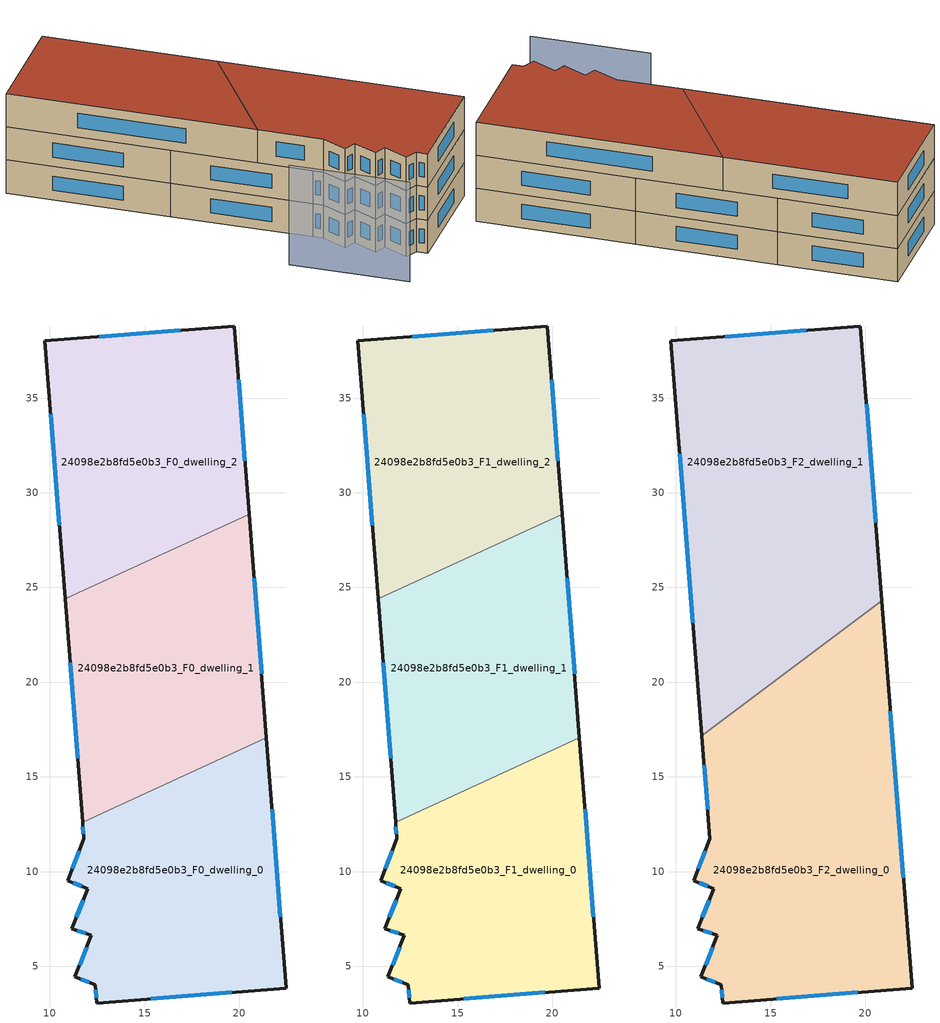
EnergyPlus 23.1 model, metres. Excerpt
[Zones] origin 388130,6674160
24098e2b8fd5e0b3_F0_dwelling_0
 floor ground (EU_floor_Construction): 21.44,17.08 22.47,3.84 12.47,3.06 12.39,4.03 11.33,4.43 12.19,6.63 11.16,6.99 12,9.1 10.94,9.52 11.79,11.73 11.72,12.62 z0
 wall outside (EU_wall_Construction): 11.72,12.62 11.79,11.73 10.94,9.52 12,9.1 11.16,6.99 12.19,6.63 11.33,4.43 12.39,4.03 12.47,3.06 22.47,3.84 21.44,17.08 z0:3
 wall to 24098e2b8fd5e0b3_F0_dwelling_1 (EU_wall_Construction): 21.44,17.08 11.72,12.62 z0:3
 window (EU_Window_Construction): 11.46,6.88 11.9,6.73 / 11.76,8.5 11.4,7.59 / 11.24,9.4 11.7,9.22 / 11.55,11.1 11.19,10.15 / 11.74,12.36 11.77,11.98 / 22.18,7.62 21.73,13.29 / 15.33,3.28 19.61,3.62 / 12.41,3.75 12.45,3.34 / 11.63,4.32 12.09,4.14 / 11.94,6 11.57,5.06 z0.86:2.14
24098e2b8fd5e0b3_F0_dwelling_1
 floor ground (EU_floor_Construction): 20.52,28.86 21.44,17.08 11.72,12.62 10.8,24.4 z0
 wall outside (EU_wall_Construction): 10.8,24.4 11.72,12.62 / 21.44,17.08 20.52,28.86 z0:3
 wall to 24098e2b8fd5e0b3_F0_dwelling_2 (EU_wall_Construction): 20.52,28.86 10.8,24.4 z0:3
 window (EU_Window_Construction): 11.07,21.03 11.46,15.98 / 21.18,20.44 20.78,25.49 z0.86:2.14
24098e2b8fd5e0b3_F0_dwelling_2
 floor ground (EU_floor_Construction): 19.74,38.81 20.52,28.86 10.8,24.4 9.74,38.03 z0
 wall outside (EU_wall_Construction): 20.52,28.86 19.74,38.81 9.74,38.03 10.8,24.4 z0:3
 window (EU_Window_Construction): 10.04,34.13 10.5,28.3 / 16.89,38.59 12.6,38.25 / 20.3,31.7 19.96,35.97 z0.86:2.14
24098e2b8fd5e0b3_F1_dwelling_0
 floor to 24098e2b8fd5e0b3_F0_dwelling_0 (EU_floor_Construction): 21.44,17.08 22.47,3.84 12.47,3.06 12.39,4.03 11.33,4.43 12.19,6.63 11.16,6.99 12,9.1 10.94,9.52 11.79,11.73 11.72,12.62 z3
 wall outside (EU_wall_Construction): 11.72,12.62 11.79,11.73 10.94,9.52 12,9.1 11.16,6.99 12.19,6.63 11.33,4.43 12.39,4.03 12.47,3.06 22.47,3.84 21.44,17.08 z3:6
 wall to 24098e2b8fd5e0b3_F1_dwelling_1 (EU_wall_Construction): 21.44,17.08 11.72,12.62 z3:6
 window (EU_Window_Construction): 11.46,6.88 11.9,6.73 / 11.76,8.5 11.4,7.59 / 11.24,9.4 11.7,9.22 / 11.55,11.1 11.19,10.15 / 11.74,12.36 11.77,11.98 / 22.18,7.62 21.73,13.29 / 15.33,3.28 19.61,3.62 / 12.41,3.75 12.45,3.34 / 11.63,4.32 12.09,4.14 / 11.94,6 11.57,5.06 z3.86:5.14
24098e2b8fd5e0b3_F1_dwelling_1
 floor to 24098e2b8fd5e0b3_F0_dwelling_1 (EU_floor_Construction): 20.52,28.86 21.44,17.08 11.72,12.62 10.8,24.4 z3
 wall outside (EU_wall_Construction): 10.8,24.4 11.72,12.62 / 21.44,17.08 20.52,28.86 z3:6
 wall to 24098e2b8fd5e0b3_F1_dwelling_2 (EU_wall_Construction): 20.52,28.86 10.8,24.4 z3:6
 window (EU_Window_Construction): 11.07,21.03 11.46,15.98 / 21.18,20.44 20.78,25.49 z3.86:5.14
24098e2b8fd5e0b3_F1_dwelling_2
 floor to 24098e2b8fd5e0b3_F0_dwelling_2 (EU_floor_Construction): 19.74,38.81 20.52,28.86 10.8,24.4 9.74,38.03 z3
 wall outside (EU_wall_Construction): 20.52,28.86 19.74,38.81 9.74,38.03 10.8,24.4 z3:6
 window (EU_Window_Construction): 10.04,34.13 10.5,28.3 / 16.89,38.59 12.6,38.25 / 20.3,31.7 19.96,35.97 z3.86:5.14
24098e2b8fd5e0b3_F2_dwelling_0
 floor to 24098e2b8fd5e0b3_F1_dwelling_0 (EU_floor_Construction): 21.44,17.07 22.47,3.84 12.47,3.06 12.39,4.03 11.33,4.43 12.19,6.63 11.16,6.99 12,9.1 10.94,9.52 11.79,11.73 11.72,12.62 z6
 floor to 24098e2b8fd5e0b3_F1_dwelling_1 (EU_floor_Construction): 20.87,24.3 21.44,17.07 11.72,12.62 11.37,17.18 z6
 wall outside (EU_wall_Construction): 11.37,17.17 11.79,11.73 10.94,9.52 12,9.1 11.16,6.99 12.19,6.63 11.33,4.43 12.39,4.03 12.47,3.06 22.47,3.84 20.87,24.3 z6:9
 wall to 24098e2b8fd5e0b3_F2_dwelling_1 (EU_wall_Construction): 20.87,24.3 11.37,17.17 z6:9
 window (EU_Window_Construction): 11.46,6.88 11.9,6.73 / 11.76,8.5 11.4,7.59 / 11.24,9.4 11.7,9.22 / 11.55,11.1 11.19,10.15 / 11.49,15.62 11.67,13.29 / 22.01,9.68 21.33,18.46 / 15.33,3.28 19.61,3.62 / 12.41,3.75 12.45,3.34 / 11.63,4.32 12.09,4.14 / 11.94,6 11.57,5.06 z6.86:8.14
 roof outside (EU_roof_Construction): 22.47,3.84 20.87,24.3 11.37,17.17 11.79,11.73 10.94,9.52 12,9.1 11.16,6.99 12.19,6.63 11.33,4.43 12.39,4.03 12.47,3.06 z9
24098e2b8fd5e0b3_F2_dwelling_1
 floor to 24098e2b8fd5e0b3_F1_dwelling_2 (EU_floor_Construction): 19.74,38.81 20.52,28.86 10.8,24.4 9.74,38.03 z6
 floor to 24098e2b8fd5e0b3_F1_dwelling_1 (EU_floor_Construction): 20.52,28.86 20.87,24.3 11.37,17.18 10.8,24.4 z6
 wall outside (EU_wall_Construction): 20.87,24.3 19.74,38.81 9.74,38.03 11.37,17.17 z6:9
 window (EU_Window_Construction): 10.21,32.07 10.9,23.13 / 16.89,38.59 12.6,38.25 / 20.55,28.45 20.07,34.66 z6.86:8.14
 roof outside (EU_roof_Construction): 20.87,24.3 19.74,38.81 9.74,38.03 11.37,17.17 z9
shading: 6.74,12.67 7.52,2.67 z0:9
[Building]
EU S2 Campaign: North Axis=0; Terrain=City; Solar Distribution=FullExterior
[Site:Location]
Helsinki-Vantaa.AP: Latitude=60.317; Longitude=24.963; Time Zone=2; Elevation=54.6
[SizingPeriod:WeatherFileDays]
AnnualSizingPeriod: Begin Month=1; Begin Day of Month=1; End Month=12; End Day of Month=31; Day of Week for Start Day=Monday; Use Weather File Daylight Saving Period=No; Use Weather File Rain and Snow Indicators=No
[MATERIAL]
EU_InternalMass_Material: Roughness=MediumRough; Thickness=0.1; Conductivity=1; Density=1800; Specific Heat=900; Thermal Absorptance=0.9; Solar Absorptance=0.7; Visible Absorptance=0.7
[MATERIAL:NOMASS] Roughness=MediumRough; Thermal Absorptance=0.9; Solar Absorptance=0.7; Visible Absorptance=0.7
Name | Thermal Resistance
EU_wall_NoMass | 5.91765
EU_roof_NoMass | 11.1778
EU_floor_NoMass | 6.2875
[WINDOWMATERIAL:SIMPLEGLAZINGSYSTEM]
EU_Window_SimpleGlazing: UFactor=0.994035; Solar Heat Gain Coefficient=0.7; Visible Transmittance=0.7
[CONSTRUCTION]
EU_wall_Construction: EU_wall_NoMass
EU_roof_Construction: EU_roof_NoMass
EU_floor_Construction: EU_floor_NoMass
EU_Window_Construction: EU_Window_SimpleGlazing
EU_InternalMass_Construction: EU_InternalMass_Material
[ZONE] Type=1; Multiplier=1; Ceiling Height=autocalculate; Floor Area=autocalculate; Part of Total Floor Area=Yes
Name | Volume
24098e2b8fd5e0b3_F0_dwelling_0; 24098e2b8fd5e0b3_F1_dwelling_0 | 355.816
24098e2b8fd5e0b3_F2_dwelling_0 | 533.728
24098e2b8fd5e0b3_F0_dwelling_1; 24098e2b8fd5e0b3_F1_dwelling_1 | 355.812
24098e2b8fd5e0b3_F2_dwelling_1 | 533.714
24098e2b8fd5e0b3_F0_dwelling_2; 24098e2b8fd5e0b3_F1_dwelling_2 | 355.818
[INTERNALMASS] Construction=EU_InternalMass_Construction
Name | Zone or ZoneList | Surface Area
24098e2b8fd5e0b3_F0_dwelling_0_EU_InternalMass | 24098e2b8fd5e0b3_F0_dwelling_0 | 118.605
24098e2b8fd5e0b3_F0_dwelling_1_EU_InternalMass | 24098e2b8fd5e0b3_F0_dwelling_1 | 118.604
24098e2b8fd5e0b3_F0_dwelling_2_EU_InternalMass | 24098e2b8fd5e0b3_F0_dwelling_2 | 118.606
24098e2b8fd5e0b3_F1_dwelling_0_EU_InternalMass | 24098e2b8fd5e0b3_F1_dwelling_0 | 118.605
24098e2b8fd5e0b3_F1_dwelling_1_EU_InternalMass | 24098e2b8fd5e0b3_F1_dwelling_1 | 118.604
24098e2b8fd5e0b3_F1_dwelling_2_EU_InternalMass | 24098e2b8fd5e0b3_F1_dwelling_2 | 118.606
24098e2b8fd5e0b3_F2_dwelling_0_EU_InternalMass | 24098e2b8fd5e0b3_F2_dwelling_0 | 177.909
24098e2b8fd5e0b3_F2_dwelling_1_EU_InternalMass | 24098e2b8fd5e0b3_F2_dwelling_1 | 177.905
[OTHEREQUIPMENT] Fuel Type=Electricity; Design Level Calculation Method=Watts/Area; Power per Zone Floor Area=1; Fraction Latent=0; Fraction Radiant=0; Fraction Lost=0; Carbon Dioxide Generation Rate=0; EndUse Subcategory=EU_Step8_InternalGains
Name | Zone or ZoneList or Space or SpaceList | Schedule
EU_Step8_InternalGain_24098e2b8fd5e0b3_F0_dwelling_0_f000 | 24098e2b8fd5e0b3_F0_dwelling_0 | EU_Step8_GainSchedule_24098e2b8fd5e0b3_F0_dwelling_0_f000
EU_Step8_InternalGain_24098e2b8fd5e0b3_F0_dwelling_1_f000 | 24098e2b8fd5e0b3_F0_dwelling_1 | EU_Step8_GainSchedule_24098e2b8fd5e0b3_F0_dwelling_1_f000
EU_Step8_InternalGain_24098e2b8fd5e0b3_F0_dwelling_2_f000 | 24098e2b8fd5e0b3_F0_dwelling_2 | EU_Step8_GainSchedule_24098e2b8fd5e0b3_F0_dwelling_2_f000
EU_Step8_InternalGain_24098e2b8fd5e0b3_F1_dwelling_0_f000 | 24098e2b8fd5e0b3_F1_dwelling_0 | EU_Step8_GainSchedule_24098e2b8fd5e0b3_F1_dwelling_0_f000
EU_Step8_InternalGain_24098e2b8fd5e0b3_F1_dwelling_1_f000 | 24098e2b8fd5e0b3_F1_dwelling_1 | EU_Step8_GainSchedule_24098e2b8fd5e0b3_F1_dwelling_1_f000
EU_Step8_InternalGain_24098e2b8fd5e0b3_F1_dwelling_2_f000 | 24098e2b8fd5e0b3_F1_dwelling_2 | EU_Step8_GainSchedule_24098e2b8fd5e0b3_F1_dwelling_2_f000
EU_Step8_InternalGain_24098e2b8fd5e0b3_F2_dwelling_0_f000 | 24098e2b8fd5e0b3_F2_dwelling_0 | EU_Step8_GainSchedule_24098e2b8fd5e0b3_F2_dwelling_0_f000
EU_Step8_InternalGain_24098e2b8fd5e0b3_F2_dwelling_1_f000 | 24098e2b8fd5e0b3_F2_dwelling_1 | EU_Step8_GainSchedule_24098e2b8fd5e0b3_F2_dwelling_1_f000
[ZONEVENTILATION:DESIGNFLOWRATE] Schedule=EU_AlwaysOn; Design Flow Rate Calculation Method=AirChanges/Hour; Air Changes per Hour=0.596421; Ventilation Type=Natural; Fan Pressure Rise=0; Fan Total Efficiency=1; Constant Term Coefficient=1; Temperature Term Coefficient=0; Velocity Term Coefficient=0; Velocity Squared Term Coefficient=0; Minimum Indoor Temperature=-100; Maximum Indoor Temperature=100; Delta Temperature=-100; Minimum Outdoor Temperature=-100; Maximum Outdoor Temperature=100; Maximum Wind Speed=40
Name | Zone or ZoneList or Space or SpaceList
EU_ConstantAir_24098e2b8fd5e0b3_F0_dwelling_0 | 24098e2b8fd5e0b3_F0_dwelling_0
EU_ConstantAir_24098e2b8fd5e0b3_F0_dwelling_1 | 24098e2b8fd5e0b3_F0_dwelling_1
EU_ConstantAir_24098e2b8fd5e0b3_F0_dwelling_2 | 24098e2b8fd5e0b3_F0_dwelling_2
EU_ConstantAir_24098e2b8fd5e0b3_F1_dwelling_0 | 24098e2b8fd5e0b3_F1_dwelling_0
EU_ConstantAir_24098e2b8fd5e0b3_F1_dwelling_1 | 24098e2b8fd5e0b3_F1_dwelling_1
EU_ConstantAir_24098e2b8fd5e0b3_F1_dwelling_2 | 24098e2b8fd5e0b3_F1_dwelling_2
EU_ConstantAir_24098e2b8fd5e0b3_F2_dwelling_0 | 24098e2b8fd5e0b3_F2_dwelling_0
EU_ConstantAir_24098e2b8fd5e0b3_F2_dwelling_1 | 24098e2b8fd5e0b3_F2_dwelling_1
[HVACTEMPLATE:THERMOSTAT] Constant Heating Setpoint=20; Constant Cooling Setpoint=50
EU_HeatOnly_24098e2b8fd5e0b3_F0_dwelling_0; EU_HeatOnly_24098e2b8fd5e0b3_F0_dwelling_1; EU_HeatOnly_24098e2b8fd5e0b3_F0_dwelling_2; EU_HeatOnly_24098e2b8fd5e0b3_F1_dwelling_0; EU_HeatOnly_24098e2b8fd5e0b3_F1_dwelling_1; EU_HeatOnly_24098e2b8fd5e0b3_F1_dwelling_2; EU_HeatOnly_24098e2b8fd5e0b3_F2_dwelling_0; EU_HeatOnly_24098e2b8fd5e0b3_F2_dwelling_1
[HVACTEMPLATE:ZONE:IDEALLOADSAIRSYSTEM] System Availability Schedule=EU_AlwaysOn; Maximum Heating Supply Air Temperature=50; Minimum Cooling Supply Air Temperature=13; Maximum Heating Supply Air Humidity Ratio=0.0156; Minimum Cooling Supply Air Humidity Ratio=0.0077; Heating Limit=NoLimit; Cooling Limit=NoLimit; Heating Availability Schedule=EU_AlwaysOn; Cooling Availability Schedule=EU_CoolingOff; Dehumidification Control Type=ConstantSensibleHeatRatio; Cooling Sensible Heat Ratio=0.7; Dehumidification Setpoint=60; Humidification Control Type=None; Humidification Setpoint=30; Outdoor Air Method=None; Outdoor Air Flow Rate per Person=0.00944; Outdoor Air Flow Rate per Zone Floor Area=0; Outdoor Air Flow Rate per Zone=0; Demand Controlled Ventilation Type=None; Outdoor Air Economizer Type=NoEconomizer; Heat Recovery Type=None; Sensible Heat Recovery Effectiveness=0.7; Latent Heat Recovery Effectiveness=0.65
Name | Template Thermostat
24098e2b8fd5e0b3_F0_dwelling_0 | EU_HeatOnly_24098e2b8fd5e0b3_F0_dwelling_0
24098e2b8fd5e0b3_F0_dwelling_1 | EU_HeatOnly_24098e2b8fd5e0b3_F0_dwelling_1
24098e2b8fd5e0b3_F0_dwelling_2 | EU_HeatOnly_24098e2b8fd5e0b3_F0_dwelling_2
24098e2b8fd5e0b3_F1_dwelling_0 | EU_HeatOnly_24098e2b8fd5e0b3_F1_dwelling_0
24098e2b8fd5e0b3_F1_dwelling_1 | EU_HeatOnly_24098e2b8fd5e0b3_F1_dwelling_1
24098e2b8fd5e0b3_F1_dwelling_2 | EU_HeatOnly_24098e2b8fd5e0b3_F1_dwelling_2
24098e2b8fd5e0b3_F2_dwelling_0 | EU_HeatOnly_24098e2b8fd5e0b3_F2_dwelling_0
24098e2b8fd5e0b3_F2_dwelling_1 | EU_HeatOnly_24098e2b8fd5e0b3_F2_dwelling_1
[SIZING:ZONE] Zone Cooling Design Supply Air Temperature Input Method=SupplyAirTemperature; Zone Cooling Design Supply Air Temperature=13; Zone Heating Design Supply Air Temperature Input Method=SupplyAirTemperature; Zone Heating Design Supply Air Temperature=50; Zone Cooling Design Supply Air Humidity Ratio=0.008; Zone Heating Design Supply Air Humidity Ratio=0.008; Cooling Design Air Flow Method=DesignDay; Cooling Design Air Flow Rate=0; Cooling Minimum Air Flow per Zone Floor Area=0.000762; Cooling Minimum Air Flow=0; Cooling Minimum Air Flow Fraction=0.2; Heating Design Air Flow Method=DesignDay; Heating Design Air Flow Rate=0; Heating Maximum Air Flow per Zone Floor Area=0.002032; Heating Maximum Air Flow=0.141576; Heating Maximum Air Flow Fraction=0.3; Account for Dedicated Outdoor Air System=No; Dedicated Outdoor Air System Control Strategy=NeutralSupplyAir; Dedicated Outdoor Air Low Setpoint Temperature for Design=autosize; Dedicated Outdoor Air High Setpoint Temperature for Design=autosize; Zone Load Sizing Method=Sensible Load Only No Latent Load; Zone Latent Cooling Design Supply Air Humidity Ratio Input Method=HumidityRatioDifference; Zone Cooling Design Supply Air Humidity Ratio Difference=0.005; Zone Latent Heating Design Supply Air Humidity Ratio Input Method=HumidityRatioDifference; Zone Humidification Design Supply Air Humidity Ratio Difference=0.005
24098e2b8fd5e0b3_F0_dwelling_0; 24098e2b8fd5e0b3_F0_dwelling_1; 24098e2b8fd5e0b3_F0_dwelling_2; 24098e2b8fd5e0b3_F1_dwelling_0; 24098e2b8fd5e0b3_F1_dwelling_1; 24098e2b8fd5e0b3_F1_dwelling_2; 24098e2b8fd5e0b3_F2_dwelling_0; 24098e2b8fd5e0b3_F2_dwelling_1
[SCHEDULE:CONSTANT]
Name | Hourly Value
EU_AlwaysOn | 1
EU_CoolingOff | 0
[SCHEDULE:FILE] Column Number=1; Rows to Skip at Top=0; Number of Hours of Data=8760; Column Separator=Comma; Interpolate to Timestep=No; Minutes per Item=60; Adjust Schedule for Daylight Savings=Yes
Name | File
EU_Step8_GainSchedule_24098e2b8fd5e0b3_F0_dwelling_0_f000 | ../../schedules/24098e2b8fd5e0b3/24098e2b8fd5e0b3_F0_dwelling_0_f000_gain.csv
EU_Step8_GainSchedule_24098e2b8fd5e0b3_F0_dwelling_1_f000 | ../../schedules/24098e2b8fd5e0b3/24098e2b8fd5e0b3_F0_dwelling_1_f000_gain.csv
EU_Step8_GainSchedule_24098e2b8fd5e0b3_F0_dwelling_2_f000 | ../../schedules/24098e2b8fd5e0b3/24098e2b8fd5e0b3_F0_dwelling_2_f000_gain.csv
EU_Step8_GainSchedule_24098e2b8fd5e0b3_F1_dwelling_0_f000 | ../../schedules/24098e2b8fd5e0b3/24098e2b8fd5e0b3_F1_dwelling_0_f000_gain.csv
EU_Step8_GainSchedule_24098e2b8fd5e0b3_F1_dwelling_1_f000 | ../../schedules/24098e2b8fd5e0b3/24098e2b8fd5e0b3_F1_dwelling_1_f000_gain.csv
EU_Step8_GainSchedule_24098e2b8fd5e0b3_F1_dwelling_2_f000 | ../../schedules/24098e2b8fd5e0b3/24098e2b8fd5e0b3_F1_dwelling_2_f000_gain.csv
EU_Step8_GainSchedule_24098e2b8fd5e0b3_F2_dwelling_0_f000 | ../../schedules/24098e2b8fd5e0b3/24098e2b8fd5e0b3_F2_dwelling_0_f000_gain.csv
EU_Step8_GainSchedule_24098e2b8fd5e0b3_F2_dwelling_1_f000 | ../../schedules/24098e2b8fd5e0b3/24098e2b8fd5e0b3_F2_dwelling_1_f000_gain.csv
